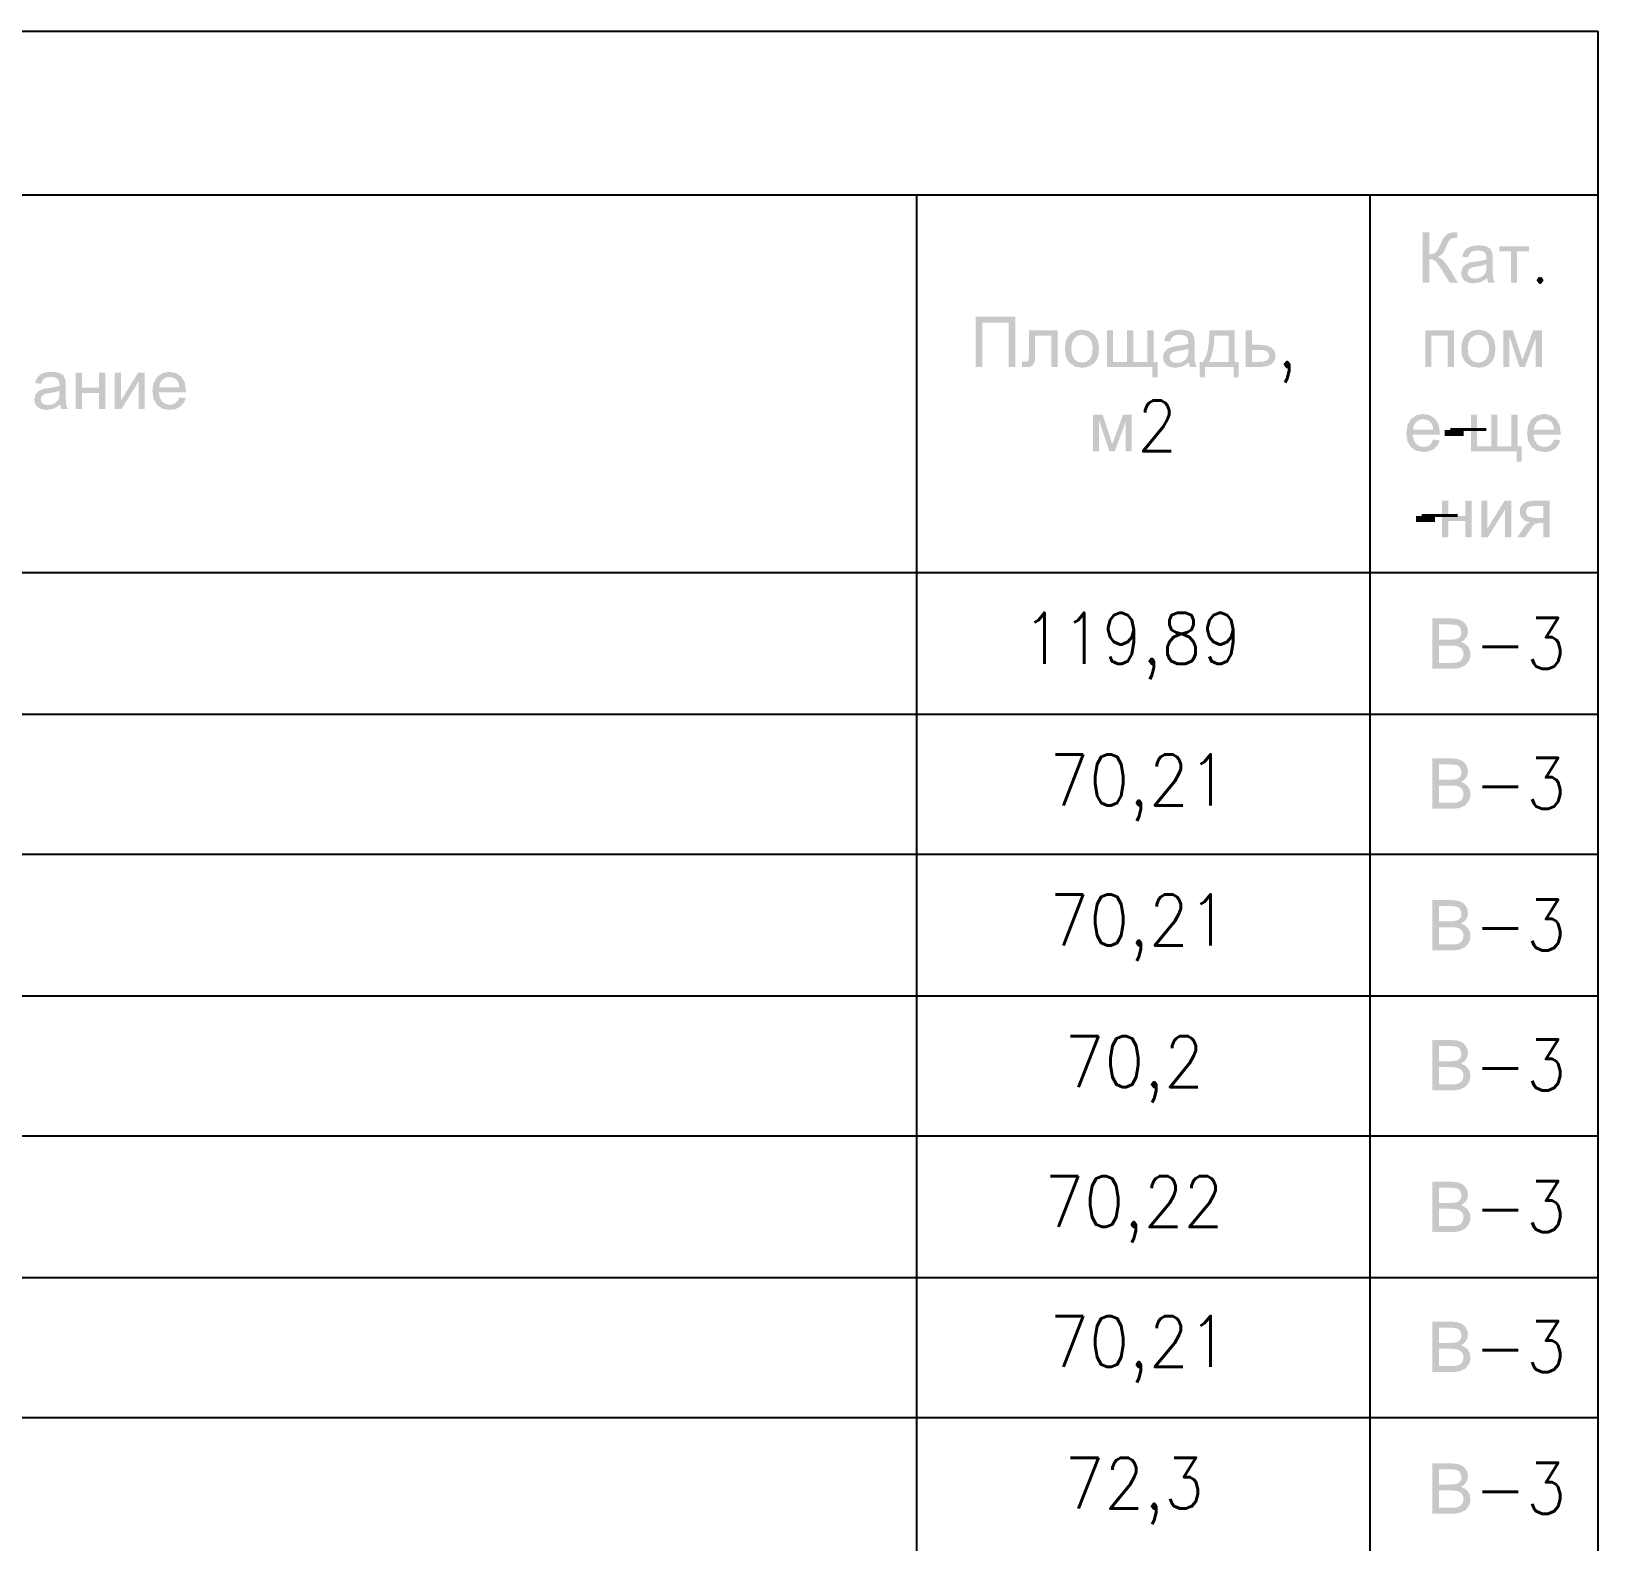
# Model space of a CAD drawing. Header units: millimetres. Extents: x 0 to 420, y 0 to 297.
# Drawn here: x 46.79 to 86.11, y 201.31 to 239.23 of the extents above; entities that cross this region are included whole.
import ezdxf

# ---------------------------------------------------------------- set-up
doc = ezdxf.new("R2010")
doc.units = ezdxf.units.MM
doc.layers.get('0').update_dxf_attribs({"linetype": 'CONTINUOUS'})
doc.styles.get("Standard").update_dxf_attribs({"font": 'STANDARD'})

msp = doc.modelspace()

# ---------------------------------------------------------------- hatches: boundary and pattern name
at = {"true_color": 0x0000fb}
for points in [[(81.715241, 234.180833), (81.882259, 234.180833), (81.882259, 233.627964), (81.979686, 233.638851), (82.043214, 233.672062), (82.096131, 233.747302), (82.162277, 233.885382), (82.209819, 233.991215), (82.248266, 234.060668), (82.34528, 234.146658), (82.484186, 234.181384), (82.557636, 234.180971), (82.58561, 234.179731), (82.58561, 234.035312), (82.551986, 234.035864), (82.518362, 234.036966), (82.448564, 234.027113), (82.39985, 233.99783), (82.357338, 233.937058), (82.309451, 233.832465), (82.250264, 233.701827), (82.201413, 233.63072), (82.096682, 233.564023), (82.217949, 233.490781), (82.337563, 233.338576), (82.597737, 232.917999), (82.39048, 232.917999), (82.179364, 233.260855), (82.099093, 233.380744), (82.033292, 233.455985), (81.966251, 233.495673), (81.882259, 233.508902), (81.882259, 232.917999), (81.715241, 232.917999)], [(83.636457, 233.832465), (84.380047, 233.832465), (84.380047, 233.704583), (84.085147, 233.704583), (84.085147, 232.917999), (83.931358, 232.917999), (83.931358, 233.704583), (83.636457, 233.704583)], [(70.495805, 232.064167), (71.489095, 232.064167), (71.489095, 230.801332), (71.320974, 230.801332), (71.320974, 231.914787), (70.662823, 231.914787), (70.662823, 230.801332), (70.495805, 230.801332)], [(71.829759, 231.715799), (72.550197, 231.715799), (72.550197, 230.801332), (72.395857, 230.801332), (72.395857, 231.587917), (71.985201, 231.587917), (71.985201, 231.132062), (71.982445, 230.99977), (71.974728, 230.922049), (71.917402, 230.833303), (71.860764, 230.804778), (71.783457, 230.795269), (71.658882, 230.802435), (71.658882, 230.931419), (71.726681, 230.931419), (71.795032, 230.941341), (71.822593, 230.97276), (71.827829, 231.018649), (71.829759, 231.11332)], [(73.786804, 231.715799), (73.942247, 231.715799), (73.942247, 230.928663), (74.295025, 230.928663), (74.295025, 231.715799), (74.449916, 231.715799), (74.449916, 230.928663), (74.804348, 230.928663), (74.804348, 231.715799), (74.958137, 231.715799), (74.958137, 230.928663), (75.060663, 230.928663), (75.060663, 230.542261), (74.93223, 230.542261), (74.93223, 230.801332), (73.786804, 230.801332)], [(81.77841, 231.715799), (82.499951, 231.715799), (82.499951, 230.801332), (82.34506, 230.801332), (82.34506, 231.587917), (81.933302, 231.587917), (81.933302, 230.801332), (81.77841, 230.801332)], [(83.736332, 231.715799), (83.977213, 231.715799), (84.217543, 230.983785), (84.484882, 231.715799), (84.707573, 231.715799), (84.707573, 230.801332), (84.552682, 230.801332), (84.552682, 231.537756), (84.282035, 230.801332), (84.14368, 230.801332), (83.887916, 231.573034), (83.887916, 230.801332), (83.736332, 230.801332)], [(47.905863, 230.657465), (48.060754, 230.657465), (48.060754, 230.277127), (48.490151, 230.277127), (48.490151, 230.657465), (48.645593, 230.657465), (48.645593, 229.742999), (48.490151, 229.742999), (48.490151, 230.148694), (48.060754, 230.148694), (48.060754, 229.742999), (47.905863, 229.742999)], [(48.887408, 230.657465), (49.042299, 230.657465), (49.042299, 229.960178), (49.472247, 230.657465), (49.639266, 230.657465), (49.639266, 229.742999), (49.484374, 229.742999), (49.484374, 230.436428), (49.054426, 229.742999), (48.887408, 229.742999)], [(73.442051, 229.599132), (73.682932, 229.599132), (73.923262, 228.867118), (74.190601, 229.599132), (74.413292, 229.599132), (74.413292, 228.684666), (74.258401, 228.684666), (74.258401, 229.421089), (73.987754, 228.684666), (73.849399, 228.684666), (73.593635, 229.456367), (73.593635, 228.684666), (73.442051, 228.684666)], [(82.925397, 229.599132), (83.08084, 229.599132), (83.08084, 228.811996), (83.433617, 228.811996), (83.433617, 229.599132), (83.588509, 229.599132), (83.588509, 228.811996), (83.94294, 228.811996), (83.94294, 229.599132), (84.096729, 229.599132), (84.096729, 228.811996), (84.199255, 228.811996), (84.199255, 228.425595), (84.070822, 228.425595), (84.070822, 228.684666), (82.925397, 228.684666)], [(82.267561, 229.063902), (82.267561, 229.219345), (82.743811, 229.219345), (82.743811, 229.063902)], [(82.20187, 227.440132), (82.356761, 227.440132), (82.356761, 227.059793), (82.786158, 227.059793), (82.786158, 227.440132), (82.941601, 227.440132), (82.941601, 226.525666), (82.786158, 226.525666), (82.786158, 226.93136), (82.356761, 226.93136), (82.356761, 226.525666), (82.20187, 226.525666)], [(83.183415, 227.440132), (83.338307, 227.440132), (83.338307, 226.742845), (83.768255, 227.440132), (83.935273, 227.440132), (83.935273, 226.525666), (83.780381, 226.525666), (83.780381, 227.219095), (83.350433, 226.525666), (83.183415, 226.525666)], [(81.547892, 226.904902), (81.547892, 227.060345), (82.024142, 227.060345), (82.024142, 226.904902)]]:
    msp.add_hatch(color=0, dxfattribs=at).paths.add_polyline_path(points, flags=0)
h = msp.add_hatch(color=0, dxfattribs=at)
h.paths.add_polyline_path([(83.32744, 233.030998), (83.242828, 232.968229), (83.161524, 232.92737), (82.990647, 232.897053), (82.857047, 232.915381), (82.758586, 232.970916), (82.69809, 233.054838), (82.678108, 233.159431), (82.708425, 233.281801), (82.788351, 233.371098), (82.900248, 233.42181), (82.957368, 233.433385), (83.038052, 233.444961), (83.200523, 233.469421), (83.314211, 233.498429), (83.315313, 233.539219), (83.30422, 233.619558), (83.271216, 233.672613), (83.197284, 233.711818), (83.094827, 233.724978), (82.999329, 233.715194), (82.93277, 233.686393), (82.887639, 233.633476), (82.856151, 233.550794), (82.704567, 233.57174), (82.731852, 233.659797), (82.772366, 233.728837), (82.830175, 233.781685), (82.909068, 233.82089), (83.005806, 233.845212), (83.117427, 233.853411), (83.22326, 233.846452), (83.307596, 233.825851), (83.370848, 233.794431), (83.415083, 233.756398), (83.46359, 233.651115), (83.469309, 233.595374), (83.471307, 233.507799), (83.471307, 233.301094), (83.471927, 233.202796), (83.473788, 233.124498), (83.476888, 233.066147), (83.481229, 233.027691), (83.520365, 232.917999), (83.358308, 232.917999)], flags=0)
h.paths.add_polyline_path([(83.314211, 233.377161), (83.208791, 233.345053), (83.061203, 233.318733), (82.979623, 233.30385), (82.926155, 233.287313), (82.86497, 233.237153), (82.843473, 233.16329), (82.855117, 233.106584), (82.890326, 233.060213), (82.94779, 233.029207), (83.027579, 233.018871), (83.11219, 233.028518), (83.18688, 233.058008), (83.247238, 233.104241), (83.289406, 233.164944), (83.30801, 233.230263), (83.314211, 233.320386)], flags=0)
h = msp.add_hatch(color=0, dxfattribs=at)
h.paths.add_polyline_path([(72.734197, 231.258841), (72.742999, 231.377585), (72.769475, 231.479947), (72.813727, 231.565877), (72.87586, 231.635321), (73.006429, 231.711251), (73.163043, 231.736745), (73.33454, 231.705739), (73.471723, 231.612721), (73.561296, 231.465478), (73.591337, 231.271519), (73.578108, 231.113596), (73.53842, 230.993707), (73.473239, 230.903996), (73.38408, 230.83661), (73.278316, 230.794442), (73.163043, 230.780386), (72.989479, 230.811048), (72.852709, 230.903307), (72.800705, 230.971727), (72.763687, 231.053789), (72.741553, 231.149494)], flags=0)
h.paths.add_polyline_path([(72.893498, 231.258841), (72.912584, 231.104983), (72.970117, 230.99536), (73.056451, 230.929903), (73.163043, 230.908268), (73.268945, 230.930179), (73.355417, 230.995911), (73.412743, 231.106706), (73.432036, 231.263802), (73.412674, 231.412699), (73.354866, 231.520668), (73.268049, 231.586401), (73.163043, 231.608312), (73.056451, 231.58647), (72.970117, 231.52122), (72.912584, 231.411941)], flags=0)
h = msp.add_hatch(color=0, dxfattribs=at)
h.paths.add_polyline_path([(75.84388, 230.914332), (75.759269, 230.851562), (75.677964, 230.810703), (75.507088, 230.780386), (75.373487, 230.798714), (75.275026, 230.854249), (75.21453, 230.938172), (75.194549, 231.042765), (75.224865, 231.165134), (75.304792, 231.254431), (75.416688, 231.305143), (75.473808, 231.316719), (75.554492, 231.328294), (75.716963, 231.352754), (75.830651, 231.381762), (75.831753, 231.422552), (75.82066, 231.502892), (75.787656, 231.555946), (75.713725, 231.595151), (75.611267, 231.608312), (75.515769, 231.598528), (75.44921, 231.569727), (75.404079, 231.51681), (75.372591, 231.434128), (75.221007, 231.455074), (75.248292, 231.54313), (75.288806, 231.61217), (75.346615, 231.665018), (75.425508, 231.704223), (75.522246, 231.728545), (75.633867, 231.736745), (75.739701, 231.729786), (75.824036, 231.709184), (75.887288, 231.677765), (75.931523, 231.639731), (75.98003, 231.534449), (75.985749, 231.478707), (75.987747, 231.391133), (75.987747, 231.184427), (75.988368, 231.08613), (75.990228, 231.007831), (75.993328, 230.94948), (75.997669, 230.911024), (76.036806, 230.801332), (75.874748, 230.801332)], flags=0)
h.paths.add_polyline_path([(75.830651, 231.260495), (75.725231, 231.228386), (75.577643, 231.202066), (75.496063, 231.187183), (75.442596, 231.170647), (75.381411, 231.120486), (75.359913, 231.046623), (75.371558, 230.989917), (75.406767, 230.943546), (75.464231, 230.91254), (75.544019, 230.902205), (75.628631, 230.911851), (75.70332, 230.941341), (75.763678, 230.987574), (75.805846, 231.048277), (75.82445, 231.113596), (75.830651, 231.20372)], flags=0)
h = msp.add_hatch(color=0, dxfattribs=at)
h.paths.add_polyline_path([(76.359052, 231.715799), (76.996257, 231.715799), (76.996257, 230.928663), (77.095476, 230.928663), (77.095476, 230.542261), (76.968145, 230.542261), (76.968145, 230.801332), (76.247707, 230.801332), (76.247707, 230.542261), (76.120376, 230.542261), (76.120376, 230.928663), (76.201956, 230.928663), (76.273166, 231.060955), (76.323085, 231.236241), (76.351714, 231.454523)], flags=0)
h.paths.add_polyline_path([(76.488037, 231.587917), (76.472939, 231.379566), (76.444973, 231.200206), (76.404088, 231.049887), (76.350233, 230.928663), (76.841917, 230.928663), (76.841917, 231.587917)], flags=0)
h = msp.add_hatch(color=0, dxfattribs=at)
h.paths.add_polyline_path([(77.271759, 231.715799), (77.427202, 231.715799), (77.427202, 231.358611), (77.623434, 231.358611), (77.793071, 231.340008), (77.918886, 231.284197), (77.997021, 231.195451), (78.023066, 231.078594), (78.001293, 230.972002), (77.936525, 230.882361), (77.823732, 230.82159), (77.659263, 230.801332), (77.271759, 230.801332)], flags=0)
h.paths.add_polyline_path([(77.427202, 230.928663), (77.58981, 230.928663), (77.715901, 230.937758), (77.799823, 230.965043), (77.846952, 231.011414), (77.862662, 231.078042), (77.850811, 231.133784), (77.815809, 231.183325), (77.741119, 231.218327), (77.610205, 231.230178), (77.427202, 231.230178)], flags=0)
h = msp.add_hatch(color=0, dxfattribs=at)
h.paths.add_polyline_path([(82.684276, 231.258841), (82.693079, 231.377585), (82.719554, 231.479947), (82.763806, 231.565877), (82.825939, 231.635321), (82.956508, 231.711251), (83.113122, 231.736745), (83.284619, 231.705739), (83.421802, 231.612721), (83.511375, 231.465478), (83.541416, 231.271519), (83.528187, 231.113596), (83.488499, 230.993707), (83.423318, 230.903996), (83.334159, 230.83661), (83.228395, 230.794442), (83.113122, 230.780386), (82.939558, 230.811048), (82.802788, 230.903307), (82.750784, 230.971727), (82.713766, 231.053789), (82.691632, 231.149494)], flags=0)
h.paths.add_polyline_path([(82.843578, 231.258841), (82.862663, 231.104983), (82.920196, 230.99536), (83.006531, 230.929903), (83.113122, 230.908268), (83.219024, 230.930179), (83.305496, 230.995911), (83.362822, 231.106706), (83.382115, 231.263802), (83.362753, 231.412699), (83.304945, 231.520668), (83.218128, 231.586401), (83.113122, 231.608312), (83.006531, 231.58647), (82.920196, 231.52122), (82.862663, 231.411941)], flags=0)
h = msp.add_hatch(color=0, dxfattribs=at)
h.paths.add_polyline_path([(47.511958, 229.855998), (47.427346, 229.793229), (47.346042, 229.75237), (47.175165, 229.722053), (47.041565, 229.740381), (46.943104, 229.795916), (46.882608, 229.879838), (46.862626, 229.984431), (46.892943, 230.106801), (46.972869, 230.196098), (47.084766, 230.24681), (47.141886, 230.258385), (47.22257, 230.269961), (47.385041, 230.294421), (47.498729, 230.323429), (47.499831, 230.364219), (47.488738, 230.444558), (47.455734, 230.497613), (47.381802, 230.536818), (47.279345, 230.549978), (47.183847, 230.540194), (47.117288, 230.511393), (47.072157, 230.458477), (47.040669, 230.375794), (46.889085, 230.39674), (46.91637, 230.484797), (46.956884, 230.553837), (47.014693, 230.606685), (47.093585, 230.64589), (47.190324, 230.670212), (47.301945, 230.678411), (47.407778, 230.671452), (47.492114, 230.650851), (47.555366, 230.619431), (47.599601, 230.581398), (47.648108, 230.476115), (47.653827, 230.420374), (47.655825, 230.332799), (47.655825, 230.126094), (47.656445, 230.027797), (47.658306, 229.949498), (47.661406, 229.891147), (47.665747, 229.852691), (47.704883, 229.742999), (47.542826, 229.742999)], flags=0)
h.paths.add_polyline_path([(47.498729, 230.202161), (47.393309, 230.170053), (47.245721, 230.143733), (47.164141, 230.12885), (47.110673, 230.112313), (47.049488, 230.062153), (47.027991, 229.98829), (47.039635, 229.931584), (47.074844, 229.885213), (47.132308, 229.854207), (47.212097, 229.843871), (47.296708, 229.853518), (47.371398, 229.883008), (47.431756, 229.929241), (47.473924, 229.989944), (47.492528, 230.055263), (47.498729, 230.145386)], flags=0)
h = msp.add_hatch(color=0, dxfattribs=at)
h.paths.add_polyline_path([(50.508697, 230.037348), (50.669101, 230.017504), (50.614944, 229.89293), (50.528541, 229.799774), (50.411683, 229.741483), (50.266714, 229.722053), (50.086535, 229.752783), (49.948111, 229.845525), (49.860055, 229.994353), (49.830703, 230.192791), (49.860193, 230.397292), (49.949214, 230.550529), (50.085777, 230.646303), (50.257894, 230.678411), (50.424568, 230.647061), (50.557755, 230.553286), (50.644848, 230.403148), (50.674062, 230.202161), (50.672959, 230.16082), (49.991106, 230.16082), (50.016393, 230.027357), (50.075993, 229.929861), (50.162327, 229.869847), (50.267265, 229.849935), (50.346227, 229.861097), (50.412786, 229.894583), (50.466943, 229.95253)], flags=0)
h.paths.add_polyline_path([(49.999374, 230.288151), (50.510351, 230.288151), (50.490438, 230.388954), (50.451922, 230.461233), (50.366484, 230.528481), (50.259548, 230.551081), (50.161501, 230.533028), (50.080403, 230.479423), (50.023766, 230.395569)], flags=0)
h = msp.add_hatch(color=0, dxfattribs=at)
h.paths.add_polyline_path([(81.980155, 228.979015), (82.140559, 228.959171), (82.086402, 228.834596), (81.999999, 228.741441), (81.883141, 228.68315), (81.738171, 228.66372), (81.557993, 228.69445), (81.419569, 228.787192), (81.331512, 228.93602), (81.30216, 229.134457), (81.33165, 229.338958), (81.420671, 229.492196), (81.557235, 229.58797), (81.729352, 229.620078), (81.896026, 229.588728), (82.029213, 229.494952), (82.116305, 229.344815), (82.14552, 229.143828), (82.144417, 229.102487), (81.462564, 229.102487), (81.487851, 228.969024), (81.547451, 228.871528), (81.633785, 228.811514), (81.738723, 228.791602), (81.817684, 228.802764), (81.884244, 228.83625), (81.9384, 228.894196)], flags=0)
h.paths.add_polyline_path([(81.470832, 229.229818), (81.981809, 229.229818), (81.961896, 229.330621), (81.92338, 229.402899), (81.837941, 229.470148), (81.731006, 229.492747), (81.632958, 229.474695), (81.551861, 229.421089), (81.495223, 229.337236)], flags=0)
h = msp.add_hatch(color=0, dxfattribs=at)
h.paths.add_polyline_path([(85.011687, 228.979015), (85.172091, 228.959171), (85.117934, 228.834596), (85.031531, 228.741441), (84.914674, 228.68315), (84.769704, 228.66372), (84.589525, 228.69445), (84.451102, 228.787192), (84.363045, 228.93602), (84.333693, 229.134457), (84.363183, 229.338958), (84.452204, 229.492196), (84.588768, 229.58797), (84.760884, 229.620078), (84.927558, 229.588728), (85.060746, 229.494952), (85.147838, 229.344815), (85.177052, 229.143828), (85.17595, 229.102487), (84.494096, 229.102487), (84.519383, 228.969024), (84.578983, 228.871528), (84.665318, 228.811514), (84.770255, 228.791602), (84.849217, 228.802764), (84.915776, 228.83625), (84.969933, 228.894196)], flags=0)
h.paths.add_polyline_path([(84.502365, 229.229818), (85.013341, 229.229818), (84.993428, 229.330621), (84.954912, 229.402899), (84.869474, 229.470148), (84.762538, 229.492747), (84.664491, 229.474695), (84.583393, 229.421089), (84.526756, 229.337236)], flags=0)
h = msp.add_hatch(color=0, dxfattribs=at)
h.paths.add_polyline_path([(84.898411, 227.440132), (84.898411, 226.525666), (84.744622, 226.525666), (84.744622, 226.882302), (84.654774, 226.882302), (84.583323, 226.876928), (84.532955, 226.860805), (84.483415, 226.816432), (84.416098, 226.725757), (84.28105, 226.525666), (84.088676, 226.525666), (84.256245, 226.772059), (84.332313, 226.860116), (84.408381, 226.89939), (84.293039, 226.932187), (84.211597, 226.99475), (84.163503, 227.078259), (84.147656, 227.173344), (84.168464, 227.280968), (84.231441, 227.366269), (84.333967, 227.421597), (84.474527, 227.440132)], flags=0)
h.paths.add_polyline_path([(84.744622, 227.31225), (84.524136, 227.31225), (84.409759, 227.301226), (84.344991, 227.268704), (84.315225, 227.222057), (84.305304, 227.168383), (84.319911, 227.096863), (84.364284, 227.047667), (84.445795, 227.019141), (84.573194, 227.009633), (84.744622, 227.009633)], flags=0)
h = msp.add_hatch(color=0, dxfattribs=at)
h.paths.add_polyline_path([(81.959319, 223.223666), (81.959319, 224.4865), (82.433364, 224.4865), (82.563175, 224.476716), (82.664875, 224.447915), (82.743009, 224.39927), (82.802127, 224.329955), (82.839334, 224.248582), (82.851737, 224.163488), (82.840643, 224.084664), (82.807639, 224.010801), (82.752656, 223.945964), (82.675348, 223.895597), (82.776496, 223.850053), (82.851185, 223.780944), (82.89735, 223.692543), (82.912921, 223.589673), (82.903482, 223.503959), (82.875439, 223.424859), (82.782835, 223.30745), (82.64448, 223.244612), (82.552289, 223.228765), (82.441081, 223.223666)], flags=0)
h.paths.add_polyline_path([(82.126889, 223.95568), (82.39974, 223.95568), (82.494894, 223.9594), (82.559041, 223.970562), (82.614852, 223.995298), (82.654953, 224.03285), (82.679275, 224.082459), (82.687474, 224.143644), (82.657158, 224.253887), (82.620295, 224.294126), (82.570617, 224.319482), (82.494549, 224.332642), (82.378794, 224.337121), (82.126889, 224.337121)], flags=0)
h.paths.add_polyline_path([(82.126889, 223.372494), (82.441081, 223.372494), (82.509845, 223.373872), (82.554632, 223.378557), (82.651094, 223.413284), (82.714484, 223.483288), (82.73984, 223.589673), (82.730745, 223.655405), (82.70346, 223.712043), (82.660327, 223.756346), (82.603139, 223.785354), (82.524866, 223.801477), (82.418481, 223.806852), (82.126889, 223.806852)], flags=0)
h = msp.add_hatch(color=0, dxfattribs=at)
h.paths.add_polyline_path([(81.959319, 219.709999), (81.959319, 220.972833), (82.433364, 220.972833), (82.563175, 220.963049), (82.664875, 220.934248), (82.743009, 220.885604), (82.802127, 220.816288), (82.839334, 220.734915), (82.851737, 220.649821), (82.840643, 220.570997), (82.807639, 220.497135), (82.752656, 220.432298), (82.675348, 220.381931), (82.776496, 220.336386), (82.851185, 220.267278), (82.89735, 220.178877), (82.912921, 220.076006), (82.903482, 219.990292), (82.875439, 219.911193), (82.782835, 219.793784), (82.64448, 219.730945), (82.552289, 219.715098), (82.441081, 219.709999)], flags=0)
h.paths.add_polyline_path([(82.126889, 220.442013), (82.39974, 220.442013), (82.494894, 220.445734), (82.559041, 220.456896), (82.614852, 220.481632), (82.654953, 220.519183), (82.679275, 220.568793), (82.687474, 220.629977), (82.657158, 220.74022), (82.620295, 220.780459), (82.570617, 220.805815), (82.494549, 220.818975), (82.378794, 220.823454), (82.126889, 220.823454)], flags=0)
h.paths.add_polyline_path([(82.126889, 219.858827), (82.441081, 219.858827), (82.509845, 219.860205), (82.554632, 219.864891), (82.651094, 219.899617), (82.714484, 219.969622), (82.73984, 220.076006), (82.730745, 220.141738), (82.70346, 220.198376), (82.660327, 220.24268), (82.603139, 220.271687), (82.524866, 220.287811), (82.418481, 220.293185), (82.126889, 220.293185)], flags=0)
h = msp.add_hatch(color=0, dxfattribs=at)
h.paths.add_polyline_path([(81.959319, 216.153999), (81.959319, 217.416833), (82.433364, 217.416833), (82.563175, 217.407049), (82.664875, 217.378248), (82.743009, 217.329604), (82.802127, 217.260288), (82.839334, 217.178915), (82.851737, 217.093821), (82.840643, 217.014997), (82.807639, 216.941135), (82.752656, 216.876298), (82.675348, 216.825931), (82.776496, 216.780386), (82.851185, 216.711278), (82.89735, 216.622877), (82.912921, 216.520006), (82.903482, 216.434292), (82.875439, 216.355193), (82.782835, 216.237784), (82.64448, 216.174945), (82.552289, 216.159098), (82.441081, 216.153999)], flags=0)
h.paths.add_polyline_path([(82.126889, 216.886013), (82.39974, 216.886013), (82.494894, 216.889734), (82.559041, 216.900896), (82.614852, 216.925632), (82.654953, 216.963183), (82.679275, 217.012793), (82.687474, 217.073977), (82.657158, 217.18422), (82.620295, 217.224459), (82.570617, 217.249815), (82.494549, 217.262975), (82.378794, 217.267454), (82.126889, 217.267454)], flags=0)
h.paths.add_polyline_path([(82.126889, 216.302827), (82.441081, 216.302827), (82.509845, 216.304205), (82.554632, 216.308891), (82.651094, 216.343617), (82.714484, 216.413622), (82.73984, 216.520006), (82.730745, 216.585739), (82.70346, 216.642376), (82.660327, 216.68668), (82.603139, 216.715688), (82.524866, 216.731811), (82.418481, 216.737185), (82.126889, 216.737185)], flags=0)
h = msp.add_hatch(color=0, dxfattribs=at)
h.paths.add_polyline_path([(81.959319, 212.640332), (81.959319, 213.903167), (82.433364, 213.903167), (82.563175, 213.893383), (82.664875, 213.864582), (82.743009, 213.815937), (82.802127, 213.746622), (82.839334, 213.665248), (82.851737, 213.580155), (82.840643, 213.501331), (82.807639, 213.427468), (82.752656, 213.362631), (82.675348, 213.312264), (82.776496, 213.26672), (82.851185, 213.197611), (82.89735, 213.10921), (82.912921, 213.006339), (82.903482, 212.920625), (82.875439, 212.841526), (82.782835, 212.724117), (82.64448, 212.661279), (82.552289, 212.645431), (82.441081, 212.640332)], flags=0)
h.paths.add_polyline_path([(82.126889, 213.372346), (82.39974, 213.372346), (82.494894, 213.376067), (82.559041, 213.387229), (82.614852, 213.411965), (82.654953, 213.449517), (82.679275, 213.499126), (82.687474, 213.560311), (82.657158, 213.670554), (82.620295, 213.710793), (82.570617, 213.736148), (82.494549, 213.749309), (82.378794, 213.753787), (82.126889, 213.753787)], flags=0)
h.paths.add_polyline_path([(82.126889, 212.789161), (82.441081, 212.789161), (82.509845, 212.790539), (82.554632, 212.795224), (82.651094, 212.829951), (82.714484, 212.899955), (82.73984, 213.006339), (82.730745, 213.072072), (82.70346, 213.128709), (82.660327, 213.173013), (82.603139, 213.202021), (82.524866, 213.218144), (82.418481, 213.223518), (82.126889, 213.223518)], flags=0)
h = msp.add_hatch(color=0, dxfattribs=at)
h.paths.add_polyline_path([(81.959319, 209.084332), (81.959319, 210.347167), (82.433364, 210.347167), (82.563175, 210.337383), (82.664875, 210.308582), (82.743009, 210.259937), (82.802127, 210.190622), (82.839334, 210.109248), (82.851737, 210.024155), (82.840643, 209.945331), (82.807639, 209.871468), (82.752656, 209.806631), (82.675348, 209.756264), (82.776496, 209.71072), (82.851185, 209.641611), (82.89735, 209.55321), (82.912921, 209.450339), (82.903482, 209.364625), (82.875439, 209.285526), (82.782835, 209.168117), (82.64448, 209.105279), (82.552289, 209.089431), (82.441081, 209.084332)], flags=0)
h.paths.add_polyline_path([(82.126889, 209.816346), (82.39974, 209.816346), (82.494894, 209.820067), (82.559041, 209.831229), (82.614852, 209.855965), (82.654953, 209.893517), (82.679275, 209.943126), (82.687474, 210.004311), (82.657158, 210.114554), (82.620295, 210.154793), (82.570617, 210.180148), (82.494549, 210.193309), (82.378794, 210.197787), (82.126889, 210.197787)], flags=0)
h.paths.add_polyline_path([(82.126889, 209.233161), (82.441081, 209.233161), (82.509845, 209.234539), (82.554632, 209.239224), (82.651094, 209.273951), (82.714484, 209.343955), (82.73984, 209.450339), (82.730745, 209.516072), (82.70346, 209.572709), (82.660327, 209.617013), (82.603139, 209.646021), (82.524866, 209.662144), (82.418481, 209.667518), (82.126889, 209.667518)], flags=0)
h = msp.add_hatch(color=0, dxfattribs=at)
h.paths.add_polyline_path([(81.959319, 205.570666), (81.959319, 206.8335), (82.433364, 206.8335), (82.563175, 206.823716), (82.664875, 206.794915), (82.743009, 206.74627), (82.802127, 206.676955), (82.839334, 206.595582), (82.851737, 206.510488), (82.840643, 206.431664), (82.807639, 206.357801), (82.752656, 206.292965), (82.675348, 206.242597), (82.776496, 206.197053), (82.851185, 206.127944), (82.89735, 206.039543), (82.912921, 205.936673), (82.903482, 205.850959), (82.875439, 205.771859), (82.782835, 205.654451), (82.64448, 205.591612), (82.552289, 205.575765), (82.441081, 205.570666)], flags=0)
h.paths.add_polyline_path([(82.126889, 206.30268), (82.39974, 206.30268), (82.494894, 206.3064), (82.559041, 206.317563), (82.614852, 206.342298), (82.654953, 206.37985), (82.679275, 206.429459), (82.687474, 206.490644), (82.657158, 206.600887), (82.620295, 206.641126), (82.570617, 206.666482), (82.494549, 206.679642), (82.378794, 206.684121), (82.126889, 206.684121)], flags=0)
h.paths.add_polyline_path([(82.126889, 205.719494), (82.441081, 205.719494), (82.509845, 205.720872), (82.554632, 205.725557), (82.651094, 205.760284), (82.714484, 205.830288), (82.73984, 205.936673), (82.730745, 206.002405), (82.70346, 206.059043), (82.660327, 206.103347), (82.603139, 206.132354), (82.524866, 206.148477), (82.418481, 206.153852), (82.126889, 206.153852)], flags=0)
h = msp.add_hatch(color=0, dxfattribs=at)
h.paths.add_polyline_path([(81.959319, 202.014666), (81.959319, 203.2775), (82.433364, 203.2775), (82.563175, 203.267716), (82.664875, 203.238915), (82.743009, 203.19027), (82.802127, 203.120955), (82.839334, 203.039582), (82.851737, 202.954488), (82.840643, 202.875664), (82.807639, 202.801801), (82.752656, 202.736965), (82.675348, 202.686597), (82.776496, 202.641053), (82.851185, 202.571945), (82.89735, 202.483543), (82.912921, 202.380673), (82.903482, 202.294959), (82.875439, 202.215859), (82.782835, 202.098451), (82.64448, 202.035612), (82.552289, 202.019765), (82.441081, 202.014666)], flags=0)
h.paths.add_polyline_path([(82.126889, 202.74668), (82.39974, 202.74668), (82.494894, 202.7504), (82.559041, 202.761563), (82.614852, 202.786298), (82.654953, 202.82385), (82.679275, 202.873459), (82.687474, 202.934644), (82.657158, 203.044887), (82.620295, 203.085126), (82.570617, 203.110482), (82.494549, 203.123642), (82.378794, 203.128121), (82.126889, 203.128121)], flags=0)
h.paths.add_polyline_path([(82.126889, 202.163494), (82.441081, 202.163494), (82.509845, 202.164872), (82.554632, 202.169557), (82.651094, 202.204284), (82.714484, 202.274288), (82.73984, 202.380673), (82.730745, 202.446405), (82.70346, 202.503043), (82.660327, 202.547347), (82.603139, 202.576354), (82.524866, 202.592477), (82.418481, 202.597852), (82.126889, 202.597852)], flags=0)

# ---------------------------------------------------------------- linework, layer by layer
at = {"color": 0, "true_color": 0x000000}
msp.add_line((69.043746, 84.261551), (69.014896, 235.127877), dxfattribs=at)
at = {"color": 0, "true_color": 0x0000fb}
for points in [[(12.022668, 239.225666), (86.106001, 239.225666)], [(86.106001, 239.225666), (86.106001, 235.119332)]]:
    msp.add_lwpolyline(points, dxfattribs=at)
at = {"color": 0, "true_color": 0x000007}
for points in [[(12.022668, 235.119332), (86.106001, 235.119332)], [(80.391001, 235.119332), (80.391001, 84.285666)], [(86.106001, 235.119332), (86.106001, 84.285666)], [(12.022668, 225.636666), (86.106001, 225.636666)], [(12.022668, 222.080666), (86.106001, 222.080666)], [(12.022668, 218.566999), (86.106001, 218.566999)], [(12.022668, 215.010999), (86.106001, 215.010999)], [(12.022668, 211.497332), (86.106001, 211.497332)], [(12.022668, 207.941333), (86.106001, 207.941333)], [(12.022668, 204.427666), (86.106001, 204.427666)]]:
    msp.add_lwpolyline(points, dxfattribs=at)

# ---------------------------------------------------------------- texts
at = {"color": 0, "true_color": 0x0000fb, "insert": (84.412668, 234.195873), "char_height": 1.277872, "attachment_point": 1}
msp.add_mtext('.', dxfattribs=at)
at = {"color": 0, "true_color": 0x0000fb, "char_height": 1.277872, "attachment_point": 1}
for s, insert, width in [(',', (78.062668, 232.079207), 0.07099289), ('2', (74.548998, 229.96254), 0.5679431), ('-', (82.211339, 229.96254), 0.5679431), ('-', (81.491667, 227.803537), 0.5679431), ('119,89', (71.670337, 224.628537), 4.47255182), ('-3', (83.015674, 224.501538), 1.56184351), ('70,21', (72.347668, 221.07254), 3.76262307), ('-3', (83.015674, 220.987872), 1.56184351), ('70,21', (72.347668, 217.55887), 3.76262307), ('-3', (83.015674, 217.431871), 1.56184351), ('70,2', (72.72867, 214.002872), 3.05269432), ('-3', (83.015674, 213.918205), 1.56184351), ('70,22', (72.220669, 210.489207), 4.04659462), ('-3', (83.015674, 210.362203), 1.56184351), ('70,21', (72.347668, 206.975541), 3.76262307), ('-3', (83.015674, 206.848537), 1.56184351), ('72,3', (72.72867, 203.419539), 3.05269432), ('-3', (83.015674, 203.292536), 1.56184351)]:
    msp.add_mtext(s, dxfattribs=dict(at, insert=insert, width=width))

doc.saveas('drawing.dxf')
